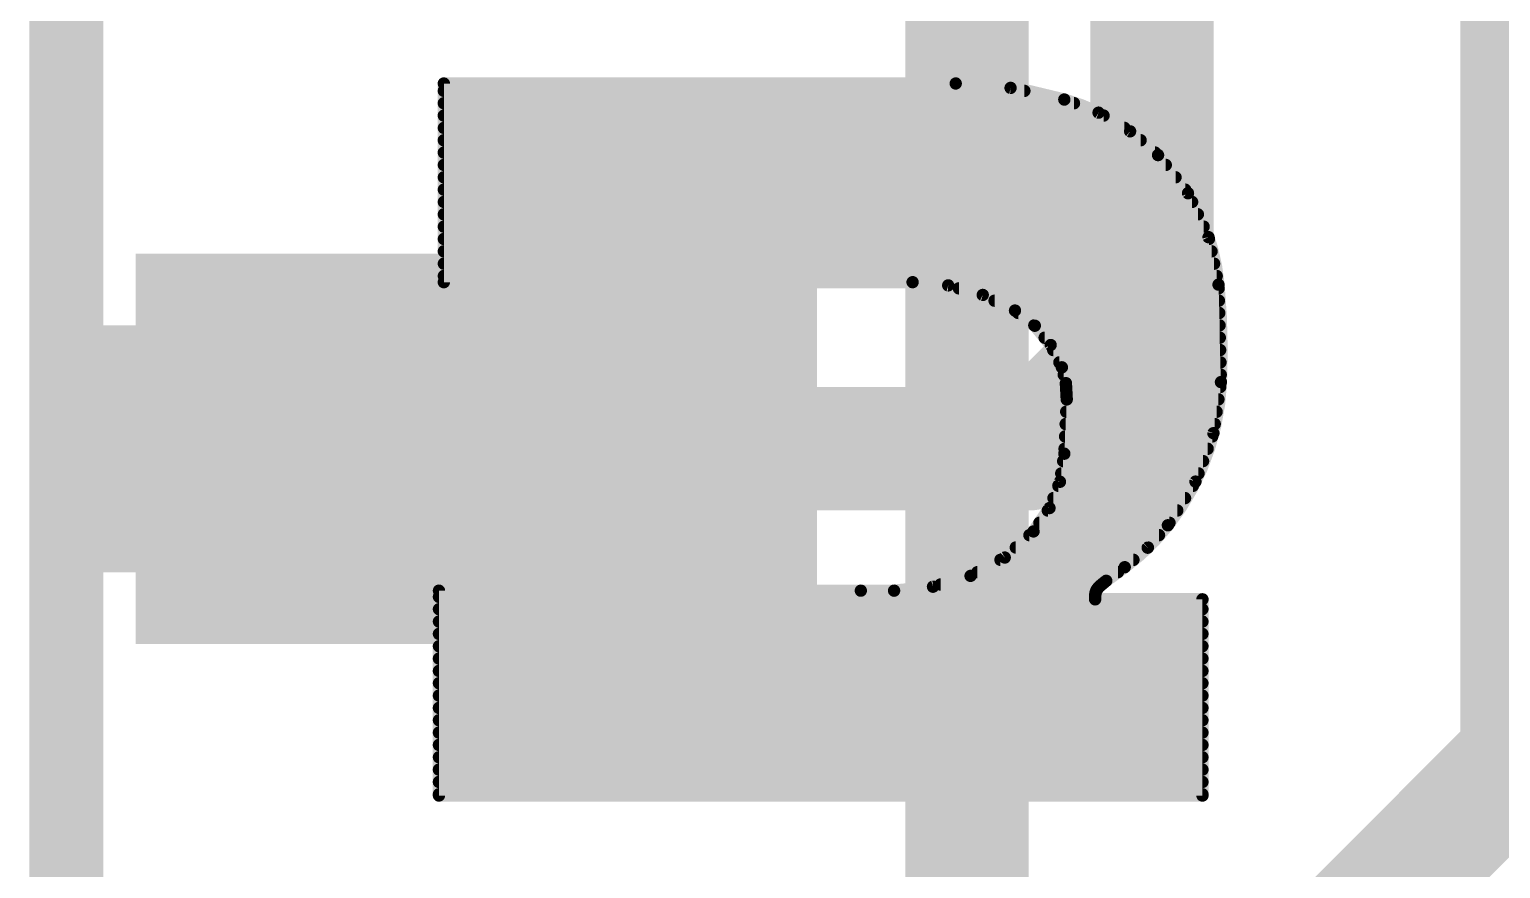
# Model space of a CAD drawing. Extents: x -32 to 75, y -18 to 32.
# Drawn here: x 13.31 to 16.339, y 16.281 to 18.008 of the extents above; entities that cross this region are included whole.
import ezdxf

# ---------------------------------------------------------------- set-up
doc = ezdxf.new("R2010")
doc.units = 0
for name, color, linetype in [('1', 12, 'CONTINUOUS'), ('16', 132, 'CONTINUOUS'), ('21', 53, 'CONTINUOUS'), ('22', 53, 'CONTINUOUS'), ('29', 253, 'CONTINUOUS'), ('31', 253, 'CONTINUOUS'), ('51', 53, 'CONTINUOUS')]:
    doc.layers.add(name, color=color, linetype=linetype)

# ---------------------------------------------------------------- blocks, each defined once
blk = doc.blocks.new('RECT')
blk.add_solid([(-0.5, -0.5), (0.5, -0.5), (-0.5, 0.5), (0.5, 0.5)])

msp = doc.modelspace()

# ---------------------------------------------------------------- linework, layer by layer
at = {"layer": '1', "const_width": 0.254}
for points in [[(16.383, 16.51), (16.383, 20.828)], [(15.621, 17.399), (15.621, 20.574)], [(15.367, 17.145), (15.621, 17.399)], [(14.23, 17.145), (15.367, 17.145)], [(15.748, 15.875), (16.383, 16.51)]]:
    msp.add_lwpolyline(points, dxfattribs=at)
at = {"layer": '1', "const_width": 0.127}
for points in [[(15.6659, 17.3541, 1), (15.5761, 17.4439)], [(15.5575, 17.399, 1), (15.6845, 17.399)], [(14.23, 17.2085, 1), (14.23, 17.0815)], [(15.367, 17.0815, 1), (15.367, 17.2085)], [(15.3221, 17.1899, 1), (15.4119, 17.1001)], [(16.4279, 16.4651, 1), (16.3381, 16.5549)], [(16.3195, 16.51, 1), (16.4465, 16.51)]]:
    msp.add_lwpolyline(points, format="xyb", dxfattribs=at)
at = {"layer": '16', "const_width": 0.254}
msp.add_lwpolyline([(15.24, 25.4), (15.24, 15.24)], dxfattribs=at)
at = {"layer": '21', "const_width": 0.1524}
msp.add_lwpolyline([(13.3858, 10.541), (13.3858, 19.939)], dxfattribs=at)
at = {"layer": '22', "const_width": 0.0254}
for points in [[(15.2171, 17.8968), (14.163, 17.8968)], [(14.163, 17.8968), (14.163, 17.4879)], [(15.2171, 17.8968), (14.163, 17.8968)], [(14.163, 17.8968), (14.163, 17.4879)], [(15.33, 17.8878), (15.2171, 17.8968)], [(14.163, 17.8816), (15.3585, 17.8816)], [(15.4407, 17.8638), (15.33, 17.8878)], [(15.5112, 17.8369), (15.4407, 17.8638)], [(14.163, 17.8562), (15.4606, 17.8562)], [(14.163, 17.8308), (15.5215, 17.8308)], [(15.5762, 17.7984), (15.5112, 17.8369)], [(14.163, 17.8054), (15.5644, 17.8054)], [(14.163, 17.78), (15.5978, 17.78)], [(15.6337, 17.7495), (15.5762, 17.7984)], [(14.163, 17.7546), (15.6277, 17.7546)], [(15.6954, 17.671), (15.6337, 17.7495)], [(14.163, 17.7292), (15.6497, 17.7292)], [(14.163, 17.7038), (15.6697, 17.7038)], [(14.163, 17.6784), (15.6896, 17.6784)], [(14.163, 17.653), (15.7039, 17.653)], [(15.7377, 17.5805), (15.6954, 17.671)], [(14.163, 17.6276), (15.7157, 17.6276)], [(14.163, 17.6022), (15.7276, 17.6022)], [(14.163, 17.5768), (15.7385, 17.5768)], [(15.7582, 17.4828), (15.7377, 17.5805)], [(14.163, 17.5514), (15.7438, 17.5514)], [(14.163, 17.526), (15.7491, 17.526)], [(14.163, 17.5006), (15.7545, 17.5006)], [(14.163, 17.4879), (15.1282, 17.4879)], [(14.163, 17.4879), (15.1282, 17.4879)], [(15.1282, 17.4879), (15.2016, 17.4813)], [(15.2016, 17.4813), (15.2727, 17.4616)], [(15.2236, 17.4752), (15.7584, 17.4752)], [(15.7632, 17.2822), (15.7582, 17.4828)], [(15.2727, 17.4616), (15.3391, 17.4295)], [(15.2971, 17.4498), (15.759, 17.4498)], [(15.3391, 17.4295), (15.3799, 17.3982)], [(15.3458, 17.4244), (15.7597, 17.4244)], [(15.3789, 17.399), (15.7603, 17.399)], [(15.3799, 17.3982), (15.4126, 17.3586)], [(15.4002, 17.3736), (15.7609, 17.3736)], [(15.4126, 17.3586), (15.4356, 17.3126)], [(15.4178, 17.3482), (15.7616, 17.3482)], [(15.4305, 17.3228), (15.7622, 17.3228)], [(15.4356, 17.3126), (15.4439, 17.2801)], [(15.4395, 17.2974), (15.7628, 17.2974)], [(15.4439, 17.2801), (15.4457, 17.2466)], [(15.4444, 17.272), (15.7617, 17.272)], [(15.7477, 17.177), (15.7632, 17.2822)], [(15.4457, 17.2466), (15.4407, 17.1348)], [(15.4457, 17.2466), (15.758, 17.2466)], [(15.4434, 17.1958), (15.7505, 17.1958)], [(15.4446, 17.2212), (15.7542, 17.2212)], [(15.4423, 17.1704), (15.7452, 17.1704)], [(15.7108, 17.0774), (15.7477, 17.177)], [(15.4407, 17.1348), (15.4317, 17.0772)], [(15.4412, 17.145), (15.7358, 17.145)], [(15.4383, 17.1196), (15.7264, 17.1196)], [(15.4317, 17.0772), (15.4102, 17.0229)], [(15.4344, 17.0942), (15.717, 17.0942)], [(15.654, 16.9875), (15.7108, 17.0774)], [(15.4183, 17.0434), (15.6893, 17.0434)], [(15.4284, 17.0688), (15.7054, 17.0688)], [(15.4102, 17.0229), (15.3772, 16.9748)], [(15.4068, 17.018), (15.6733, 17.018)], [(15.3894, 16.9926), (15.6572, 16.9926)], [(15.6124, 16.9414), (15.654, 16.9875)], [(15.3772, 16.9748), (15.318, 16.9211)], [(15.3688, 16.9672), (15.6357, 16.9672)], [(15.3408, 16.9418), (15.6128, 16.9418)], [(15.5651, 16.9012), (15.6124, 16.9414)], [(15.318, 16.9211), (15.2476, 16.8834)], [(15.3092, 16.9164), (15.583, 16.9164)], [(15.527, 16.8732), (15.5651, 16.9012)], [(15.2476, 16.8834), (15.1702, 16.8611)], [(15.1858, 16.8656), (15.5179, 16.8656)], [(15.2618, 16.891), (15.5512, 16.891)], [(15.5118, 16.8605), (15.527, 16.8732)], [(15.0901, 16.8529), (14.1529, 16.8529)], [(14.1529, 16.8529), (14.1529, 16.4313)], [(15.0216, 16.8529), (14.1529, 16.8529)], [(14.1529, 16.8529), (14.1529, 16.4313)], [(14.1529, 16.8402), (15.5042, 16.8402)], [(15.1702, 16.8611), (15.0901, 16.8529)], [(15.5042, 16.8427), (15.5062, 16.8524)], [(15.5042, 16.8351), (15.5042, 16.8427)], [(15.5042, 16.8351), (15.5042, 16.8427)], [(15.7251, 16.8351), (15.5042, 16.8351)], [(15.7251, 16.8351), (15.5042, 16.8351)], [(15.5062, 16.8524), (15.5118, 16.8605)], [(15.7251, 16.4313), (15.7251, 16.8351)], [(15.7251, 16.4313), (15.7251, 16.8351)], [(14.1529, 16.8148), (15.7251, 16.8148)], [(14.1529, 16.7894), (15.7251, 16.7894)], [(14.1529, 16.764), (15.7251, 16.764)], [(14.1529, 16.7386), (15.7251, 16.7386)], [(14.1529, 16.7132), (15.7251, 16.7132)], [(14.1529, 16.6878), (15.7251, 16.6878)], [(14.1529, 16.6624), (15.7251, 16.6624)], [(14.1529, 16.637), (15.7251, 16.637)], [(14.1529, 16.6116), (15.7251, 16.6116)], [(14.1529, 16.5862), (15.7251, 16.5862)], [(14.1529, 16.5608), (15.7251, 16.5608)], [(14.1529, 16.5354), (15.7251, 16.5354)], [(14.1529, 16.51), (15.7251, 16.51)], [(14.1529, 16.4846), (15.7251, 16.4846)], [(14.1529, 16.4592), (15.7251, 16.4592)], [(14.1529, 16.4338), (15.7251, 16.4338)], [(14.1529, 16.4313), (15.7251, 16.4313)], [(14.1529, 16.4313), (15.7251, 16.4313)]]:
    msp.add_lwpolyline(points, dxfattribs=at)
at = {"layer": '22'}
for points, const_width in [([(14.163, 17.9032, 1), (14.163, 17.8905)], 0.0127), ([(14.163, 17.9032, 1), (14.163, 17.8905)], 0.0127), ([(14.1693, 17.8968, 1), (14.1567, 17.8968)], 0.0127), ([(14.1693, 17.8968, 1), (14.1567, 17.8968)], 0.0127), ([(15.2176, 17.9031, 1), (15.2166, 17.8905)], 0.0127), ([(15.4407, 17.8638, 0.0668), (15.2171, 17.8968)], 0.0254), ([(15.2172, 17.9031, 1), (15.217, 17.8905)], 0.0127), ([(15.2171, 17.8905, 1), (15.2171, 17.9032)], 0.0127), ([(15.2171, 17.8905, 1), (15.2171, 17.9032)], 0.0127), ([(14.163, 17.888, 1), (14.163, 17.8753)], 0.0127), ([(15.3313, 17.894, 1), (15.3287, 17.8816)], 0.0127), ([(15.3295, 17.8814, 1), (15.3305, 17.8941)], 0.0127), ([(15.3585, 17.8753, 1), (15.3585, 17.888)], 0.0127), ([(15.443, 17.8697, 1), (15.4384, 17.8579)], 0.0127), ([(15.6337, 17.7495, 0.1281), (15.4407, 17.8638)], 0.0254), ([(15.4425, 17.8699, 1), (15.4389, 17.8577)], 0.0127), ([(15.4389, 17.8577, 1), (15.4425, 17.8699)], 0.0127), ([(15.4394, 17.8576, 1), (15.442, 17.87)], 0.0127), ([(14.163, 17.8626, 1), (14.163, 17.8498)], 0.0127), ([(14.163, 17.8372, 1), (14.163, 17.8244)], 0.0127), ([(15.4606, 17.8498, 1), (15.4606, 17.8626)], 0.0127), ([(15.5145, 17.8423, 1), (15.508, 17.8314)], 0.0127), ([(15.509, 17.8309, 1), (15.5135, 17.8428)], 0.0127), ([(15.5215, 17.8244, 1), (15.5215, 17.8372)], 0.0127), ([(14.163, 17.8118, 1), (14.163, 17.7991)], 0.0127), ([(15.5644, 17.7991, 1), (15.5644, 17.8118)], 0.0127), ([(14.163, 17.7864, 1), (14.163, 17.7736)], 0.0127), ([(15.5803, 17.8032, 1), (15.5721, 17.7936)], 0.0127), ([(15.5729, 17.7929, 1), (15.5794, 17.8039)], 0.0127), ([(15.5978, 17.7736, 1), (15.5978, 17.7864)], 0.0127), ([(14.163, 17.761, 1), (14.163, 17.7482)], 0.0127), ([(15.6387, 17.7534, 1), (15.6287, 17.7456)], 0.0127), ([(15.7582, 17.4828, 0.1741), (15.6337, 17.7495)], 0.0254), ([(15.6382, 17.754, 1), (15.6292, 17.745)], 0.0127), ([(15.6277, 17.7482, 1), (15.6277, 17.761)], 0.0127), ([(15.6292, 17.745, 1), (15.6382, 17.754)], 0.0127), ([(15.6296, 17.7447, 1), (15.6378, 17.7543)], 0.0127), ([(14.163, 17.7356, 1), (14.163, 17.7229)], 0.0127), ([(15.6497, 17.7229, 1), (15.6497, 17.7356)], 0.0127), ([(14.163, 17.7102, 1), (14.163, 17.6974)], 0.0127), ([(15.6697, 17.6974, 1), (15.6697, 17.7102)], 0.0127), ([(14.163, 17.6848, 1), (14.163, 17.672)], 0.0127), ([(14.163, 17.6594, 1), (14.163, 17.6467)], 0.0127), ([(15.7012, 17.6737, 1), (15.6897, 17.6683)], 0.0127), ([(15.6896, 17.672, 1), (15.6896, 17.6848)], 0.0127), ([(15.6904, 17.6671, 1), (15.7004, 17.6749)], 0.0127), ([(15.7039, 17.6467, 1), (15.7039, 17.6594)], 0.0127), ([(14.163, 17.634, 1), (14.163, 17.6212)], 0.0127), ([(15.7157, 17.6212, 1), (15.7157, 17.634)], 0.0127), ([(14.163, 17.6086, 1), (14.163, 17.5958)], 0.0127), ([(15.7276, 17.5958, 1), (15.7276, 17.6086)], 0.0127), ([(14.163, 17.5832, 1), (14.163, 17.5705)], 0.0127), ([(15.7439, 17.5818, 1), (15.7315, 17.5792)], 0.0127), ([(15.7319, 17.5778, 1), (15.7434, 17.5832)], 0.0127), ([(15.7385, 17.5705, 1), (15.7385, 17.5832)], 0.0127), ([(14.163, 17.5578, 1), (14.163, 17.545)], 0.0127), ([(15.7438, 17.545, 1), (15.7438, 17.5578)], 0.0127), ([(14.163, 17.5324, 1), (14.163, 17.5196)], 0.0127), ([(14.163, 17.507, 1), (14.163, 17.4943)], 0.0127), ([(15.7491, 17.5196, 1), (15.7491, 17.5324)], 0.0127), ([(15.7545, 17.4943, 1), (15.7545, 17.507)], 0.0127), ([(14.163, 17.4943, 1), (14.163, 17.4815)], 0.0127), ([(14.163, 17.4943, 1), (14.163, 17.4815)], 0.0127), ([(14.1567, 17.4879, 1), (14.1693, 17.4879)], 0.0127), ([(14.1567, 17.4879, 1), (14.1693, 17.4879)], 0.0127), ([(15.1288, 17.4942, 1), (15.1276, 17.4816)], 0.0127), ([(15.3391, 17.4295, 0.136), (15.1282, 17.4879)], 0.0254), ([(15.1282, 17.4942, 1), (15.1282, 17.4816)], 0.0127), ([(15.1282, 17.4815, 1), (15.1282, 17.4943)], 0.0127), ([(15.1282, 17.4815, 1), (15.1282, 17.4943)], 0.0127), ([(15.2033, 17.4874, 1), (15.1999, 17.4752)], 0.0127), ([(15.2011, 17.475, 1), (15.2022, 17.4876)], 0.0127), ([(15.2236, 17.4816, 1), (15.2236, 17.4688)], 0.0127), ([(15.7645, 17.483, 1), (15.7519, 17.4826)], 0.0127), ([(15.7632, 17.2822, 0.0335), (15.7582, 17.4828)], 0.0254), ([(15.7645, 17.4834, 1), (15.7519, 17.4822)], 0.0127), ([(15.7519, 17.4822, 1), (15.7645, 17.4834)], 0.0127), ([(15.752, 17.4815, 1), (15.7644, 17.4841)], 0.0127), ([(15.7584, 17.4688, 1), (15.7584, 17.4816)], 0.0127), ([(15.2755, 17.4673, 1), (15.2699, 17.4559)], 0.0127), ([(15.271, 17.4555, 1), (15.2744, 17.4677)], 0.0127), ([(15.2971, 17.4562, 1), (15.2971, 17.4434)], 0.0127), ([(15.759, 17.4434, 1), (15.759, 17.4562)], 0.0127), ([(15.343, 17.4345, 1), (15.3352, 17.4245)], 0.0127), ([(15.4356, 17.3126, 0.1719), (15.3391, 17.4295)], 0.0254), ([(15.3424, 17.4349, 1), (15.3358, 17.4241)], 0.0127), ([(15.3358, 17.4241, 1), (15.3424, 17.4349)], 0.0127), ([(15.3363, 17.4238, 1), (15.3419, 17.4352)], 0.0127), ([(15.3458, 17.4308, 1), (15.3458, 17.4181)], 0.0127), ([(15.7597, 17.4181, 1), (15.7597, 17.4308)], 0.0127), ([(15.3789, 17.4054, 1), (15.3789, 17.3926)], 0.0127), ([(15.3848, 17.4023, 1), (15.375, 17.3942)], 0.0127), ([(15.376, 17.3932, 1), (15.3838, 17.4033)], 0.0127), ([(15.7603, 17.3926, 1), (15.7603, 17.4054)], 0.0127), ([(15.4002, 17.38, 1), (15.4002, 17.3672)], 0.0127), ([(15.4183, 17.3614, 1), (15.407, 17.3558)], 0.0127), ([(15.4077, 17.3546, 1), (15.4175, 17.3626)], 0.0127), ([(15.4178, 17.3546, 1), (15.4178, 17.3419)], 0.0127), ([(15.7609, 17.3672, 1), (15.7609, 17.38)], 0.0127), ([(15.7616, 17.3419, 1), (15.7616, 17.3546)], 0.0127), ([(15.4305, 17.3292, 1), (15.4305, 17.3164)], 0.0127), ([(15.7622, 17.3164, 1), (15.7622, 17.3292)], 0.0127), ([(15.4418, 17.3142, 1), (15.4294, 17.311)], 0.0127), ([(15.4457, 17.2466, 0.0992), (15.4356, 17.3126)], 0.0254), ([(15.4416, 17.3148, 1), (15.4296, 17.3104)], 0.0127), ([(15.4296, 17.3104, 1), (15.4416, 17.3148)], 0.0127), ([(15.4299, 17.3098, 1), (15.4413, 17.3154)], 0.0127), ([(15.4395, 17.3038, 1), (15.4395, 17.291)], 0.0127), ([(15.7628, 17.291, 1), (15.7628, 17.3038)], 0.0127), ([(15.4503, 17.2804, 1), (15.4376, 17.2798)], 0.0127), ([(15.4378, 17.2785, 1), (15.4501, 17.2817)], 0.0127), ([(15.4444, 17.2784, 1), (15.4444, 17.2657)], 0.0127), ([(15.654, 16.9875, 0.1577), (15.7632, 17.2822)], 0.0254), ([(15.7569, 17.2825, 1), (15.7695, 17.2819)], 0.0127), ([(15.7695, 17.2813, 1), (15.7569, 17.2831)], 0.0127), ([(15.7695, 17.2819, 1), (15.7569, 17.2825)], 0.0127), ([(15.7569, 17.282, 1), (15.7695, 17.2824)], 0.0127), ([(15.7617, 17.2657, 1), (15.7617, 17.2784)], 0.0127), ([(15.4457, 17.2466, 0.0006), (15.4407, 17.1348)], 0.0254), ([(15.4457, 17.253, 1), (15.4457, 17.2402)], 0.0127), ([(15.452, 17.2463, 1), (15.4394, 17.2469)], 0.0127), ([(15.452, 17.2463, 1), (15.4394, 17.2469)], 0.0127), ([(15.4394, 17.2463, 1), (15.452, 17.2469)], 0.0127), ([(15.4394, 17.2469, 1), (15.452, 17.2463)], 0.0127), ([(15.758, 17.2402, 1), (15.758, 17.253)], 0.0127), ([(15.4434, 17.2022, 1), (15.4434, 17.1895)], 0.0127), ([(15.4446, 17.2276, 1), (15.4446, 17.2148)], 0.0127), ([(15.7505, 17.1895, 1), (15.7505, 17.2022)], 0.0127), ([(15.7542, 17.2148, 1), (15.7542, 17.2276)], 0.0127), ([(15.4423, 17.1768, 1), (15.4423, 17.164)], 0.0127), ([(15.7414, 17.178, 1), (15.754, 17.1761)], 0.0127), ([(15.7537, 17.1748, 1), (15.7418, 17.1792)], 0.0127), ([(15.7452, 17.164, 1), (15.7452, 17.1768)], 0.0127), ([(15.3772, 16.9748, 0.1688), (15.4407, 17.1348)], 0.0254), ([(15.447, 17.1338, 1), (15.4344, 17.1358)], 0.0127), ([(15.447, 17.1345, 1), (15.4344, 17.1351)], 0.0127), ([(15.4412, 17.1514, 1), (15.4412, 17.1386)], 0.0127), ([(15.7358, 17.1386, 1), (15.7358, 17.1514)], 0.0127), ([(15.4383, 17.126, 1), (15.4383, 17.1133)], 0.0127), ([(15.4344, 17.1351, 1), (15.447, 17.1345)], 0.0127), ([(15.4344, 17.1351, 1), (15.447, 17.1345)], 0.0127), ([(15.7264, 17.1133, 1), (15.7264, 17.126)], 0.0127), ([(15.4376, 17.0748, 1), (15.4258, 17.0795)], 0.0127), ([(15.4344, 17.1006, 1), (15.4344, 17.0878)], 0.0127), ([(15.7161, 17.074, 1), (15.7054, 17.0808)], 0.0127), ([(15.717, 17.0878, 1), (15.717, 17.1006)], 0.0127), ([(15.4183, 17.0498, 1), (15.4183, 17.0371)], 0.0127), ([(15.4284, 17.0752, 1), (15.4284, 17.0624)], 0.0127), ([(15.4254, 17.0781, 1), (15.438, 17.0762)], 0.0127), ([(15.6893, 17.0371, 1), (15.6893, 17.0498)], 0.0127), ([(15.7048, 17.0796, 1), (15.7167, 17.0752)], 0.0127), ([(15.7054, 17.0624, 1), (15.7054, 17.0752)], 0.0127), ([(15.4068, 17.0244, 1), (15.4068, 17.0116)], 0.0127), ([(15.4043, 17.0253, 1), (15.4161, 17.0206)], 0.0127), ([(15.4154, 17.0193, 1), (15.4049, 17.0265)], 0.0127), ([(15.6733, 17.0116, 1), (15.6733, 17.0244)], 0.0127), ([(15.3894, 16.999, 1), (15.3894, 16.9862)], 0.0127), ([(15.5651, 16.9012, 0.0664), (15.654, 16.9875)], 0.0254), ([(15.649, 16.9914, 1), (15.659, 16.9836)], 0.0127), ([(15.6486, 16.9909, 1), (15.6594, 16.9841)], 0.0127), ([(15.659, 16.9836, 1), (15.649, 16.9914)], 0.0127), ([(15.6587, 16.9832, 1), (15.6493, 16.9918)], 0.0127), ([(15.6572, 16.9862, 1), (15.6572, 16.999)], 0.0127), ([(15.2476, 16.8834, 0.1229), (15.3772, 16.9748)], 0.0254), ([(15.3688, 16.9736, 1), (15.3688, 16.9609)], 0.0127), ([(15.3724, 16.9789, 1), (15.382, 16.9707)], 0.0127), ([(15.372, 16.9784, 1), (15.3824, 16.9712)], 0.0127), ([(15.382, 16.9707, 1), (15.3724, 16.9789)], 0.0127), ([(15.3815, 16.9701, 1), (15.3729, 16.9795)], 0.0127), ([(15.6357, 16.9609, 1), (15.6357, 16.9736)], 0.0127), ([(15.3408, 16.9482, 1), (15.3408, 16.9354)], 0.0127), ([(15.6077, 16.9457, 1), (15.6171, 16.9371)], 0.0127), ([(15.6165, 16.9366, 1), (15.6083, 16.9462)], 0.0127), ([(15.6128, 16.9354, 1), (15.6128, 16.9482)], 0.0127), ([(15.3092, 16.9228, 1), (15.3092, 16.91)], 0.0127), ([(15.3138, 16.9258, 1), (15.3223, 16.9164)], 0.0127), ([(15.321, 16.9155, 1), (15.315, 16.9267)], 0.0127), ([(15.527, 16.8732, 0.0022), (15.5651, 16.9012)], 0.0254), ([(15.5613, 16.9063, 1), (15.5689, 16.8961)], 0.0127), ([(15.561, 16.906, 1), (15.5692, 16.8964)], 0.0127), ([(15.5689, 16.8961, 1), (15.5613, 16.9063)], 0.0127), ([(15.5689, 16.8961, 1), (15.5613, 16.9063)], 0.0127), ([(15.583, 16.91, 1), (15.583, 16.9228)], 0.0127), ([(15.0901, 16.8529, 0.0895), (15.2476, 16.8834)], 0.0254), ([(15.1858, 16.872, 1), (15.1858, 16.8592)], 0.0127), ([(15.2453, 16.8893, 1), (15.2499, 16.8775)], 0.0127), ([(15.2446, 16.889, 1), (15.2506, 16.8778)], 0.0127), ([(15.2499, 16.8775, 1), (15.2453, 16.8893)], 0.0127), ([(15.2494, 16.8773, 1), (15.2458, 16.8895)], 0.0127), ([(15.2618, 16.8974, 1), (15.2618, 16.8847)], 0.0127), ([(15.527, 16.8732, 0.0333), (15.5118, 16.8605)], 0.0254), ([(15.5179, 16.8592, 1), (15.5179, 16.872)], 0.0127), ([(15.5232, 16.8783, 1), (15.5308, 16.8681)], 0.0127), ([(15.5233, 16.8783, 1), (15.5307, 16.8681)], 0.0127), ([(15.5311, 16.8683, 1), (15.5229, 16.8781)], 0.0127), ([(15.5307, 16.8681, 1), (15.5233, 16.8783)], 0.0127), ([(15.5512, 16.8847, 1), (15.5512, 16.8974)], 0.0127), ([(14.1529, 16.8593, 1), (14.1529, 16.8466)], 0.0127), ([(14.1529, 16.8593, 1), (14.1529, 16.8466)], 0.0127), ([(14.1593, 16.8529, 1), (14.1466, 16.8529)], 0.0127), ([(14.1593, 16.8529, 1), (14.1466, 16.8529)], 0.0127), ([(14.1529, 16.8466, 1), (14.1529, 16.8338)], 0.0127), ([(15.0216, 16.8529, 0.0064), (15.0901, 16.8529)], 0.0254), ([(15.0217, 16.8592, 1), (15.0215, 16.8466)], 0.0127), ([(15.0216, 16.8466, 1), (15.0216, 16.8593)], 0.0127), ([(15.0895, 16.8592, 1), (15.0907, 16.8466)], 0.0127), ([(15.09, 16.8592, 1), (15.0902, 16.8466)], 0.0127), ([(15.0902, 16.8466, 1), (15.09, 16.8592)], 0.0127), ([(15.0901, 16.8466, 1), (15.0901, 16.8593)], 0.0127), ([(15.1685, 16.8672, 1), (15.172, 16.855)], 0.0127), ([(15.1709, 16.8548, 1), (15.1696, 16.8674)], 0.0127), ([(15.5118, 16.8605, 0.205), (15.5042, 16.8427)], 0.0254), ([(15.5106, 16.8427, 1), (15.4979, 16.8427)], 0.0127), ([(15.5106, 16.8427, 1), (15.4979, 16.8427)], 0.0127), ([(15.498, 16.844, 1), (15.5104, 16.8414)], 0.0127), ([(15.5042, 16.8415, 1), (15.5042, 16.8287)], 0.0127), ([(15.5042, 16.8415, 1), (15.5042, 16.8287)], 0.0127), ([(15.4979, 16.8427, 1), (15.5105, 16.8427)], 0.0127), ([(15.501, 16.856, 1), (15.5114, 16.8488)], 0.0127), ([(15.5124, 16.8511, 1), (15.5, 16.8536)], 0.0127), ([(15.5042, 16.8338, 1), (15.5042, 16.8466)], 0.0127), ([(15.5077, 16.8654, 1), (15.5159, 16.8556)], 0.0127), ([(15.5074, 16.8651, 1), (15.5162, 16.8559)], 0.0127), ([(15.517, 16.8569, 1), (15.5066, 16.8641)], 0.0127), ([(15.5162, 16.8559, 1), (15.5074, 16.8651)], 0.0127), ([(15.7315, 16.8351, 1), (15.7188, 16.8351)], 0.0127), ([(15.7315, 16.8351, 1), (15.7188, 16.8351)], 0.0127), ([(15.7251, 16.8287, 1), (15.7251, 16.8415)], 0.0127), ([(15.7251, 16.8287, 1), (15.7251, 16.8415)], 0.0127), ([(14.1529, 16.8212, 1), (14.1529, 16.8085)], 0.0127), ([(15.4979, 16.8351, 1), (15.5106, 16.8351)], 0.0127), ([(15.4979, 16.8351, 1), (15.5106, 16.8351)], 0.0127), ([(15.7251, 16.8085, 1), (15.7251, 16.8212)], 0.0127), ([(14.1529, 16.7958, 1), (14.1529, 16.783)], 0.0127), ([(15.7251, 16.783, 1), (15.7251, 16.7958)], 0.0127), ([(14.1529, 16.7704, 1), (14.1529, 16.7576)], 0.0127), ([(15.7251, 16.7576, 1), (15.7251, 16.7704)], 0.0127), ([(14.1529, 16.745, 1), (14.1529, 16.7323)], 0.0127), ([(14.1529, 16.7196, 1), (14.1529, 16.7068)], 0.0127), ([(15.7251, 16.7323, 1), (15.7251, 16.745)], 0.0127), ([(15.7251, 16.7068, 1), (15.7251, 16.7196)], 0.0127), ([(14.1529, 16.6942, 1), (14.1529, 16.6814)], 0.0127), ([(15.7251, 16.6814, 1), (15.7251, 16.6942)], 0.0127), ([(14.1529, 16.6688, 1), (14.1529, 16.6561)], 0.0127), ([(15.7251, 16.6561, 1), (15.7251, 16.6688)], 0.0127), ([(14.1529, 16.6434, 1), (14.1529, 16.6306)], 0.0127), ([(15.7251, 16.6306, 1), (15.7251, 16.6434)], 0.0127), ([(14.1529, 16.618, 1), (14.1529, 16.6052)], 0.0127), ([(15.7251, 16.6052, 1), (15.7251, 16.618)], 0.0127), ([(14.1529, 16.5926, 1), (14.1529, 16.5799)], 0.0127), ([(14.1529, 16.5672, 1), (14.1529, 16.5544)], 0.0127), ([(15.7251, 16.5799, 1), (15.7251, 16.5926)], 0.0127), ([(15.7251, 16.5544, 1), (15.7251, 16.5672)], 0.0127), ([(14.1529, 16.5418, 1), (14.1529, 16.529)], 0.0127), ([(15.7251, 16.529, 1), (15.7251, 16.5418)], 0.0127), ([(14.1529, 16.5164, 1), (14.1529, 16.5037)], 0.0127), ([(15.7251, 16.5037, 1), (15.7251, 16.5164)], 0.0127), ([(14.1529, 16.491, 1), (14.1529, 16.4782)], 0.0127), ([(15.7251, 16.4782, 1), (15.7251, 16.491)], 0.0127), ([(14.1529, 16.4656, 1), (14.1529, 16.4528)], 0.0127), ([(15.7251, 16.4528, 1), (15.7251, 16.4656)], 0.0127), ([(14.1529, 16.4402, 1), (14.1529, 16.4275)], 0.0127), ([(14.1529, 16.4377, 1), (14.1529, 16.4249)], 0.0127), ([(14.1529, 16.4377, 1), (14.1529, 16.4249)], 0.0127), ([(14.1466, 16.4313, 1), (14.1593, 16.4313)], 0.0127), ([(14.1466, 16.4313, 1), (14.1593, 16.4313)], 0.0127), ([(15.7188, 16.4313, 1), (15.7315, 16.4313)], 0.0127), ([(15.7188, 16.4313, 1), (15.7315, 16.4313)], 0.0127), ([(15.7251, 16.4275, 1), (15.7251, 16.4402)], 0.0127), ([(15.7251, 16.4249, 1), (15.7251, 16.4377)], 0.0127), ([(15.7251, 16.4249, 1), (15.7251, 16.4377)], 0.0127)]:
    msp.add_lwpolyline(points, format="xyb", dxfattribs=dict(at, const_width=const_width))

# ---------------------------------------------------------------- block references
at = {"layer": '1', "xscale": 0.6, "yscale": 1.2, "rotation": 270}
msp.add_blockref('RECT', (14.23, 17.145), dxfattribs=at)
at = {"layer": '29', "xscale": 0.8032, "yscale": 1.4032, "rotation": 270}
msp.add_blockref('RECT', (14.23, 17.145), dxfattribs=at)
at = {"layer": '31', "xscale": 0.6, "yscale": 1.2, "rotation": 270}
msp.add_blockref('RECT', (14.23, 17.145), dxfattribs=at)
at = {"layer": '51', "xscale": 0.508, "yscale": 1.143, "rotation": 270}
msp.add_blockref('RECT', (13.9573, 17.145), dxfattribs=at)

doc.saveas('drawing.dxf')
